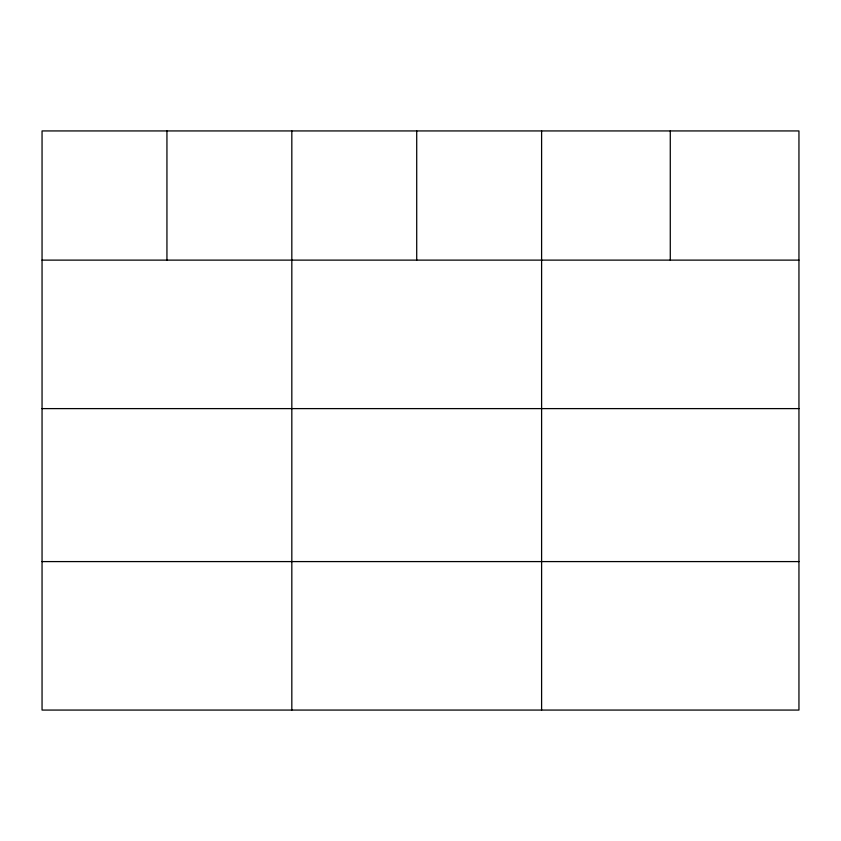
<?xml version="1.0" encoding="UTF-8"?>
<svg xmlns="http://www.w3.org/2000/svg" width="841" height="841" viewBox="0 0 841 841"><rect width="100%" height="100%" fill="white"/><g stroke="black" fill="none" stroke-linecap="round" stroke-linejoin="round"><path stroke-width="1.26" d="M798.95 408.61L798.95 130.933L42.05 130.933L42.05 710.067L798.95 710.067L798.95 408.61L42.05 408.61M42.05 260.121L798.95 260.121M42.05 561.588L798.95 561.588M670.277 130.933L670.277 260.121M541.604 130.933L541.604 710.067M416.715 130.933L416.715 260.121M291.827 130.933L291.827 710.067M166.939 130.933L166.939 260.121"/></g></svg>
